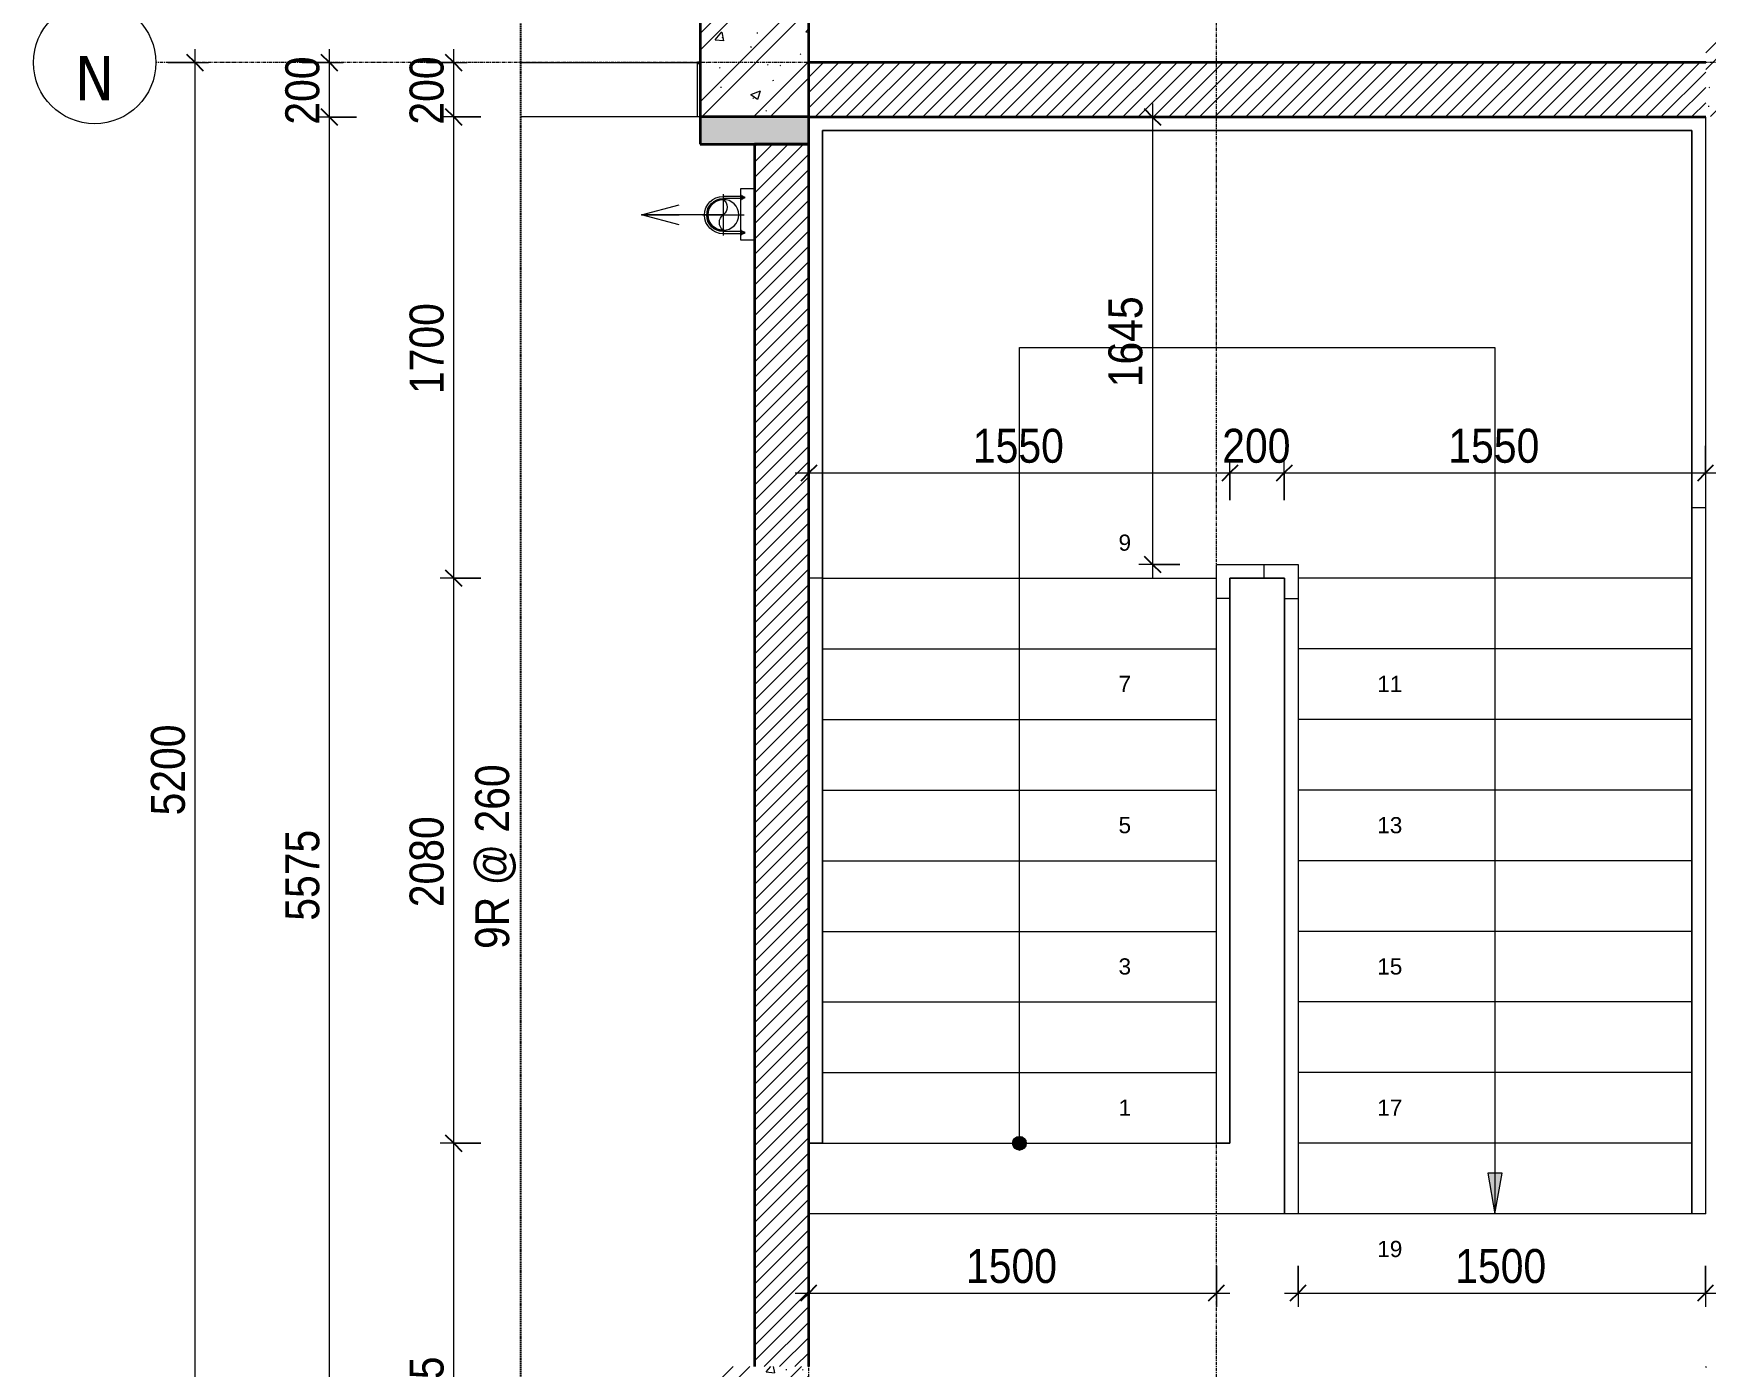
# Model space of a CAD drawing. Header units: millimetres. Extents: x 112507 to 177976, y -4970 to 80839.
# Drawn here: x 150347 to 156500, y 73437 to 78344 of the extents above; entities that cross this region are included whole.
import ezdxf

# ---------------------------------------------------------------- set-up
doc = ezdxf.new("R2010")
doc.units = ezdxf.units.MM
for name, pattern in [('Dash - Tight', [4.5, 3, -1.5]), ('Grid Line', [22.225, 12.7, -3.175, 3.175, -3.175]), ('Hidden', [7.14375, 4.7625, -2.38125]), ('IMPORT-CENTER', [2000, 1250, -250, 250, -250]), ('IMPORT-CENTER _3_', [10.16, 6.35, -1.27, 1.27, -1.27])]:
    doc.linetypes.add(name, pattern=pattern)
for name, color, linetype, lineweight in [('0-4', 90, 'Continuous', 5), ('A-ANNO-DIMS', 211, 'Continuous', 9), ('A-ANNO-DIMS-50', 211, 'Continuous', 9), ('A-DETL-GENF-2', 92, 'Dash - Tight', 18), ('A-DETL-GENF-3', 254, 'Continuous', 18), ('A-DETL-GENF-4', 92, 'Hidden', 25), ('A-DETL-MEDM', 33, 'Continuous', 35), ('A-FLOR', 192, 'Continuous', 18), ('A-FLOR-1', 250, 'Continuous', 18), ('A-FLOR-HRAL', 11, 'Continuous', 18), ('A-WALL', 113, 'Continuous', 18), ('A-WALL-3', 113, 'Continuous', 35), ('A-WALL-PATT-2', 111, 'Continuous', 18), ('G-IMPT', 8, 'Continuous', 18), ('G-IMPT-1', 8, 'Continuous', 25), ('G-IMPT-2', 8, 'IMPORT-CENTER _3_', 18), ('G-IMPT-4', 8, 'IMPORT-CENTER', 18), ('M-EQPM', 50, 'Continuous', 18), ('S-COLS-1', 9, 'Continuous', 5), ('S-COLS-2', 7, 'Continuous', 35), ('S-GRID-1', 1, 'Grid Line', 9), ('S-GRID-IDEN', 1, 'Continuous', 9), ('S-STRS', 31, 'Continuous', 18), ('S-STRS-ANNO', 31, 'Continuous', 18)]:
    doc.layers.add(name, color=color, linetype=linetype, lineweight=lineweight)
doc.styles.add('Arial', font='arial.ttf', dxfattribs={"height": 59.53})
doc.styles.add('Tahoma_B', font='tahomabd.ttf', dxfattribs={"height": 162.5})
doc.styles.add('UTM Avo', font='', dxfattribs={"width": 0.9, "height": 125})
doc.styles.get('UTM Avo').set_extended_font_data('UTM Avo')
doc.dimstyles.new('1_Dim_chi_tiet_2_5', dxfattribs={"dimscale": 304.8, "dimtxt": 124.912619, "dimasz": 0.19685, "dimexe": 0.164042, "dimexo": 0.0625, "dimgap": 0.016404, "dimtad": 1, "dimdec": 0, "dimrnd": 5, "dimzin": 0, "dimdsep": 46, "dimtxsty": 'UTM Avo', "dimblk1": 'OBLIQUE', "dimblk2": 'OBLIQUE', "dimsah": 1, "dimcen": 0.09, "dimdle": 0.164042, "dimazin": 0, "dimtfac": 1, "dimtdec": 4, "dimtix": 1, "dimtmove": 0, "dimatfit": 3, "dimfxl": 0.328084, "dimfxlon": 1, "dimtvp": 1, "dimtolj": 1, "dimtzin": 0, "dimarcsym": 2})
pattern_1 = [(45, (38247.545, 0), (-28.284271, 28.284271), [])]

# ---------------------------------------------------------------- blocks, each defined once
blk = doc.blocks.new('NCV_TKTC_KET CAU_rvt-5-TKCS_THANG BỘ TB5 - MẶT BẰNG TUM MÁI')
at = {"layer": 'S-COLS-1'}
blk.add_hatch(color=256, dxfattribs=at).paths.add_polyline_path([(114952.6, 77936.9), (114952.6, 78039), (114552.6, 78039), (114552.6, 77936.9)])
at = {"layer": 'A-FLOR-1'}
for p, q in [((114952.6, 73999), (114952.6, 78036.9)), ((116702.6, 73999), (114952.6, 73999)), ((118201.8, 73999), (116752.6, 73999)), ((118252.6, 73999), (118251.8, 73999))]:
    blk.add_line(p, q, dxfattribs=at)
at = {"layer": 'S-COLS-2'}
for p, q in [((114552.6, 78039), (114552.6, 77936.9)), ((114952.6, 77936.9), (114952.6, 78039)), ((114552.6, 77936.9), (114952.6, 77936.9))]:
    blk.add_line(p, q, dxfattribs=at)
blk = doc.blocks.new('Top Rail Type - Top Rail_Internal_-947906-TKCS_THANG BỘ TB5 - MẶT BẰNG TUM MÁI')
at = {"layer": 'A-FLOR-HRAL'}
for p, q in [((114953, 76339), (114953, 78036.5)), ((114953, 78036.5), (118251.8, 78036.5)), ((118251.8, 78036.5), (118251.8, 76599)), ((115003, 77986.5), (115003, 76339)), ((118201.8, 77986.5), (115003, 77986.5)), ((118201.8, 76599), (118201.8, 77986.5)), ((118201.8, 76599), (118251.8, 76599)), ((118201.8, 76339), (118201.8, 76599)), ((118251.8, 76599), (118251.8, 76339)), ((114953, 74259), (114953, 76339)), ((115003, 76339), (114953, 76339)), ((115003, 76339), (115003, 74259)), ((118201.8, 73999), (118201.8, 76339)), ((118251.8, 76339), (118251.8, 73999)), ((115003, 74259), (114953, 74259)), ((118251.8, 73999), (118201.8, 73999))]:
    blk.add_line(p, q, dxfattribs=at)
blk = doc.blocks.new('Top Rail Type - Top Rail_Internal_-V15-TKCS_THANG BỘ TB5 - MẶT BẰNG TUM MÁI')
at = {"layer": 'A-FLOR-HRAL'}
for p, q in [((114953, 78036.5), (118251.8, 78036.5)), ((114953, 76339), (114953, 78036.5)), ((118251.8, 78036.5), (118251.8, 76599)), ((115003, 77986.5), (118201.8, 77986.5)), ((115003, 76339), (115003, 77986.5)), ((118201.8, 77986.5), (118201.8, 76599)), ((118201.8, 76599), (118201.8, 73999)), ((118251.8, 76599), (118251.8, 73999)), ((114953, 74259), (114953, 76339)), ((115003, 74259), (115003, 76339)), ((114953, 74259), (115003, 74259)), ((118251.8, 73999), (118201.8, 73999))]:
    blk.add_line(p, q, dxfattribs=at)
blk = doc.blocks.new('Top Rail Type - Top Rail_Internal_-947922-TKCS_THANG BỘ TB5 - MẶT BẰNG TUM MÁI')
at = {"layer": 'A-FLOR-HRAL'}
for p, q in [((116452.2, 76264.4), (116452.2, 76389.4)), ((116452.2, 76389.4), (116577.2, 76389.4)), ((116577.2, 76389.4), (116627.6, 76389.4)), ((116627.6, 76339.4), (116627.6, 76389.4)), ((116627.6, 76389.4), (116752.6, 76389.4)), ((116752.6, 76389.4), (116752.6, 76264.4)), ((116502.2, 76339.4), (116502.2, 76264.4)), ((116577.2, 76339.4), (116502.2, 76339.4)), ((116627.6, 76339.4), (116577.2, 76339.4)), ((116702.6, 76339.4), (116627.6, 76339.4)), ((116702.6, 76264.4), (116702.6, 76339.4)), ((116452.2, 74259), (116452.2, 76264.4)), ((116502.2, 76264.4), (116452.2, 76264.4)), ((116502.2, 76264.4), (116502.2, 74259)), ((116702.6, 76264.4), (116752.6, 76264.4)), ((116702.6, 73999), (116702.6, 76264.4)), ((116752.6, 76264.4), (116752.6, 73999)), ((116502.2, 74259), (116452.2, 74259)), ((116752.6, 73999), (116702.6, 73999))]:
    blk.add_line(p, q, dxfattribs=at)
blk = doc.blocks.new('Top Rail Type - Top Rail_Internal_-V16-TKCS_THANG BỘ TB5 - MẶT BẰNG TUM MÁI')
at = {"layer": 'A-FLOR-HRAL'}
for p, q in [((116452.2, 76389.4), (116627.6, 76389.4)), ((116452.2, 76264.4), (116452.2, 76389.4)), ((116627.6, 76389.4), (116752.6, 76389.4)), ((116752.6, 76389.4), (116752.6, 76264.4)), ((116502.2, 76339.4), (116627.6, 76339.4)), ((116502.2, 76264.4), (116502.2, 76339.4)), ((116627.6, 76339.4), (116702.6, 76339.4)), ((116702.6, 76339.4), (116702.6, 76264.4)), ((116452.2, 74259), (116452.2, 76264.4)), ((116502.2, 74259), (116502.2, 76264.4)), ((116702.6, 76264.4), (116702.6, 73999)), ((116752.6, 76264.4), (116752.6, 73999)), ((116452.2, 74259), (116502.2, 74259)), ((116752.6, 73999), (116702.6, 73999))]:
    blk.add_line(p, q, dxfattribs=at)
blk = doc.blocks.new('TKTC_XREF_260130_MB TUM MAI - TKTC_XREF_260130_MB TUM MAI_dwg_CUM U_DN100-4167675-TKCS_THANG BỘ TB5 - MẶT BẰNG TUM MÁI')
at = {"layer": 'G-IMPT'}
blk.add_hatch(color=256, dxfattribs=at).paths.add_polyline_path([(0, -61), (0, -57), (14.8, -55.1), (28.5, -49.4), (40.3, -40.3), (49.4, -28.5), (55.1, -14.8), (57, 0), (55.1, 14.8), (49.4, 28.5), (40.3, 40.3), (28.5, 49.4), (14.8, 55.1), (0, 57), (0, 61), (15.8, 58.9), (30.5, 52.8), (43.1, 43.1), (52.8, 30.5), (58.9, 15.8), (61, 0), (58.9, -15.8), (52.8, -30.5), (43.1, -43.1), (30.5, -52.8), (15.8, -58.9)])
for p, q in [((-79.1, 66.6), (-79.1, 63.4)), ((-76.6, 66.6), (-76.6, 63.4)), ((-74.6, 66.6), (-74.6, 63.4)), ((-72.7, 69.3), (-72.7, 60.7)), ((-66.9, 67.9), (-71.7, 67.9)), ((-66.9, 62.1), (-71.7, 62.1)), ((-65, 69), (0, 69)), ((-72.7, -60.7), (-72.7, -69.3)), ((-79.1, -63.4), (-79.1, -66.6)), ((-76.6, -63.4), (-76.6, -66.6)), ((-74.6, -63.4), (-74.6, -66.6)), ((-66.9, -62.1), (-71.7, -62.1)), ((-66.9, -67.9), (-71.7, -67.9)), ((-65, -69), (0, -69))]:
    blk.add_line(p, q, dxfattribs=at)
at = {"layer": 'G-IMPT', "flags": 128}
for points in [[(-72.7, 67.6), (-78.1, 67.6), (-78.1, 62.4), (-72.7, 62.4)], [(-71.7, 59.2), (-66.9, 59.2), (-66.9, 70.8), (-71.7, 70.8)], [(-66.9, 70.8), (-66.9, 72.7), (-65, 72.7), (-65, 57.3), (-66.9, 57.3), (-66.9, 59.2)], [(-65, 61), (0, 61), (0, 57)], [(-71.7, -70.8), (-66.9, -70.8), (-66.9, -59.2), (-71.7, -59.2)], [(-66.9, -59.2), (-66.9, -57.3), (-65, -57.3), (-65, -72.7), (-66.9, -72.7), (-66.9, -70.8)], [(-65, -61), (0, -61), (0, -57)], [(-72.7, -62.4), (-78.1, -62.4), (-78.1, -67.6), (-72.7, -67.6)]]:
    blk.add_lwpolyline(points, dxfattribs=at)
at = {"layer": 'G-IMPT'}
for centre, radius, start, end in [((-78.1, 66.6), 0.96, 90, 180), ((-78.1, 63.4), 0.96, 180, 270), ((-71.1, 69.3), 1.56, 112.61986, 247.38014), ((-67.9, 65), 4.8, 143.1301, 216.8699), ((-71.1, 60.7), 1.56, 112.61986, 247.38014), ((0, 0), 69, 270, 90), ((0, 0), 61, 270, 90), ((0, 0), 57, 270, 90), ((-71.1, -60.7), 1.56, 112.61986, 247.38014), ((-78.1, -63.4), 0.96, 90, 180), ((-78.1, -66.6), 0.96, 180, 270), ((-67.9, -65), 4.8, 143.1301, 216.8699), ((-71.1, -69.3), 1.56, 112.61986, 247.38014)]:
    blk.add_arc(centre, radius, start, end, dxfattribs=at)
blk = doc.blocks.new('TKTC_XREF_260130_MB TUM MAI - TKTC_XREF_260130_MB TUM MAI_dwg_$cc-4167671-TKCS_THANG BỘ TB5 - MẶT BẰNG TUM MÁI')
at = {"layer": 'G-IMPT'}
blk.add_circle((0, 0), 0.5, dxfattribs=at)
for centre, radius, start, end in [((0, 0), 0.5, 90, 270), ((0.188, 0.25), 0.313, 126.8699, 233.1301), ((-0.188, -0.25), 0.313, 306.8699, 53.1301)]:
    blk.add_arc(centre, radius, start, end, dxfattribs=at)
at = {"layer": 'G-IMPT-2'}
for p, q in [((0, -0.673), (0, 0.673)), ((-0.673, 0), (0.673, 0))]:
    blk.add_line(p, q, dxfattribs=at)
blk = doc.blocks.new('TKTC_XREF_260130_MB TUM MAI - TKTC_XREF_260130_MB TUM MAI_dwg_AR-4167677-TKCS_THANG BỘ TB5 - MẶT BẰNG TUM MÁI')
at = {"layer": 'G-IMPT'}
blk.add_line((96.6, 0), (-96.6, 0), dxfattribs=at)
at = {"layer": 'G-IMPT', "flags": 128}
blk.add_lwpolyline([(-96.6, 51.8), (96.6, 0), (-96.6, -51.8)], dxfattribs=at)
blk = doc.blocks.new('TKTC_XREF_260130_MB TUM MAI - TKTC_XREF_260130_MB TUM MAI_dwg-4167669-TKCS_THANG BỘ TB5 - MẶT BẰNG TUM MÁI')
at = {"layer": 'G-IMPT', "flags": 128}
blk.add_lwpolyline([(-88399.2, -783585.2), (-88448.9, -783584.9), (-88448.9, -783394.8), (-88399.2, -783395.2)], dxfattribs=at)
at = {"layer": 'G-IMPT-1'}
blk.add_line((-88599.2, -782934.4), (-88609.2, -782934.4), dxfattribs=at)
at = {"layer": 'G-IMPT-4'}
blk.add_line((-88514, -783491.5), (-88815, -783491.5), dxfattribs=at)
at = {"xscale": 0.7206551409326495, "yscale": 0.7206551409326495, "zscale": 0.7206551409326495, "rotation": 179.996211913896}
blk.add_blockref('TKTC_XREF_260130_MB TUM MAI - TKTC_XREF_260130_MB TUM MAI_dwg_AR-4167677-TKCS_THANG BỘ TB5 - MẶT BẰNG TUM MÁI', (-88745.4, -783491.5), dxfattribs=at)
at = {"extrusion": (0, 0, -1)}
for name, p, xscale, yscale, zscale, rotation in [('TKTC_XREF_260130_MB TUM MAI - TKTC_XREF_260130_MB TUM MAI_dwg_$cc-4167671-TKCS_THANG BỘ TB5 - MẶT BẰNG TUM MÁI', (88514, -783491.5), 113.7150000000073, 113.7150000000073, -113.7150000000073, 179.9990086636432), ('TKTC_XREF_260130_MB TUM MAI - TKTC_XREF_260130_MB TUM MAI_dwg_CUM U_DN100-4167675-TKCS_THANG BỘ TB5 - MẶT BẰNG TUM MÁI', (88514, -783492.4), 0.9975000000000006, 0.9975000000000006, -0.9975000000000006, 0.000991338195008684)]:
    blk.add_blockref(name, p, dxfattribs=dict(at, xscale=xscale, yscale=yscale, zscale=zscale, rotation=rotation))
blk = doc.blocks.new('TKTC_XREF_260130_MB TUM MAI - TKTC_XREF_251221_MB TUM MAI-2041484-TKCS_THANG BỘ TB5 - MẶT BẰNG TUM MÁI')
blk.add_blockref('TKTC_XREF_260130_MB TUM MAI - TKTC_XREF_260130_MB TUM MAI_dwg-4167669-TKCS_THANG BỘ TB5 - MẶT BẰNG TUM MÁI', (169499.2, 843934.4))
blk = doc.blocks.new('TKTC_QUAT HUT KHOI_260130 - TKTC_QUAT HUT KHOI_260130_dwg-4168555-TKCS_THANG BỘ TB5 - MẶT BẰNG TUM MÁI')
at = {"layer": 'G-IMPT-1'}
blk.add_line((114552.5, 78238.6), (114542.5, 78238.6), dxfattribs=at)
blk = doc.blocks.new('TKTC_QUAT HUT KHOI_260130 - TKTC_QUAT HUT KHOI_260130-2046036-TKCS_THANG BỘ TB5 - MẶT BẰNG TUM MÁI')
blk.add_blockref('TKTC_QUAT HUT KHOI_260130 - TKTC_QUAT HUT KHOI_260130_dwg-4168555-TKCS_THANG BỘ TB5 - MẶT BẰNG TUM MÁI', (-33652.5, -17238.6))
blk = doc.blocks.new('TKTC_BON NUOC MAI_260130 - TKTC_BON NUOC MAI_260130_dwg-3426650-TKCS_THANG BỘ TB5 - MẶT BẰNG TUM MÁI')
at = {"layer": 'G-IMPT-1'}
blk.add_line((-88599.2, -782934.4), (-88609.2, -782934.4), dxfattribs=at)
at = {"layer": 'G-IMPT-1', "flags": 128}
for points in [[(-88199.2, -782534.4), (-88199.2, -782530.8), (-88599.2, -782530.8), (-88599.2, -782534.4)], [(-84499.2, -782534.4), (-84499.2, -782530.8), (-84899.2, -782530.8), (-84899.2, -782534.4)]]:
    blk.add_lwpolyline(points, dxfattribs=at)
blk = doc.blocks.new('TKTC_BON NUOC MAI_260130 - TKTC_BON NUOC MAI_260130-2047084-TKCS_THANG BỘ TB5 - MẶT BẰNG TUM MÁI')
blk.add_blockref('TKTC_BON NUOC MAI_260130 - TKTC_BON NUOC MAI_260130_dwg-3426650-TKCS_THANG BỘ TB5 - MẶT BẰNG TUM MÁI', (169499.2, 843934.4))
blk = doc.blocks.new('BORDER VIEW - BORDER VIEW-3764658-TKCS_THANG BỘ TB5 - MẶT BẰNG TUM MÁI')
at = {"layer": 'A-DETL-GENF-4'}
blk.add_line((0, 150), (0, 9613.8), dxfattribs=at)
blk = doc.blocks.new('Grid - M_Grid Head - Circle-353313-TKCS_THANG BỘ TB5 - MẶT BẰNG TUM MÁI')
at = {"layer": 'S-GRID-IDEN'}
blk.add_circle((0, 0), 4.5, dxfattribs=at)
blk = doc.blocks.new('DIMBLOCK126-TKCS_THANG BỘ TB5 - MẶT BẰNG TUM MÁI')
at = {"layer": 'A-ANNO-DIMS-50'}
for p, q in [((151993.7, 74259), (151843.7, 74259)), ((151893.7, 72311.9), (151893.7, 74259)), ((151893.7, 74259), (151993.7, 74259)), ((151993.7, 72361.9), (151843.7, 72361.9)), ((151893.7, 72361.9), (151993.7, 72361.9))]:
    blk.add_line(p, q, dxfattribs=at)
at = {"layer": 'A-ANNO-DIMS-50', "lineweight": 25}
for p, q in [((151893.7, 74259), (151863.7, 74289)), ((151893.7, 74259), (151923.7, 74229)), ((151893.7, 72361.9), (151863.7, 72391.9)), ((151893.7, 72361.9), (151923.7, 72331.9))]:
    blk.add_line(p, q, dxfattribs=at)
at = {"layer": 'A-ANNO-DIMS-50', "color": 0, "insert": (151731.4, 73139.3), "char_height": 125, "width": 410.824, "attachment_point": 1, "rotation": 90, "line_spacing_factor": 1.110334, "style": 'UTM Avo'}
blk.add_mtext('1895', dxfattribs=at)
blk = doc.blocks.new('_Oblique')
at = {"color": 0, "linetype": 'ByBlock', "lineweight": -2}
blk.add_line((-0.5, -0.5), (0.5, 0.5), dxfattribs=at)
blk = doc.blocks.new('DIMBLOCK127-TKCS_THANG BỘ TB5 - MẶT BẰNG TUM MÁI')
at = {"layer": 'A-ANNO-DIMS-50', "lineweight": 25}
for p, q in [((151893.7, 76339), (151863.7, 76369)), ((151893.7, 76339), (151923.7, 76309)), ((151893.7, 74259), (151863.7, 74289)), ((151893.7, 74259), (151923.7, 74229))]:
    blk.add_line(p, q, dxfattribs=at)
at = {"layer": 'A-ANNO-DIMS-50'}
for p, q in [((151993.7, 76339), (151843.7, 76339)), ((151893.7, 74259), (151893.7, 76339)), ((151893.7, 76339), (151993.7, 76339)), ((151993.7, 74259), (151843.7, 74259)), ((151893.7, 74259), (151993.7, 74259))]:
    blk.add_line(p, q, dxfattribs=at)
at = {"layer": 'A-ANNO-DIMS-50', "color": 0, "char_height": 125, "attachment_point": 1, "rotation": 90, "line_spacing_factor": 1.110334, "style": 'UTM Avo'}
for s, insert, width in [('9R @ 260', (151972.7, 74974), 780.01), ('2080', (151731.4, 75127.8), 410.824)]:
    blk.add_mtext(s, dxfattribs=dict(at, insert=insert, width=width))
blk = doc.blocks.new('DIMBLOCK128-TKCS_THANG BỘ TB5 - MẶT BẰNG TUM MÁI')
at = {"layer": 'A-ANNO-DIMS-50'}
for p, q in [((151993.7, 78036.9), (151843.7, 78036.9)), ((151893.7, 76339), (151893.7, 78036.9)), ((151893.7, 78036.9), (151993.7, 78036.9)), ((151993.7, 76339), (151843.7, 76339)), ((151893.7, 76339), (151993.7, 76339))]:
    blk.add_line(p, q, dxfattribs=at)
at = {"layer": 'A-ANNO-DIMS-50', "lineweight": 25}
for p, q in [((151893.7, 78036.9), (151863.7, 78066.9)), ((151893.7, 78036.9), (151923.7, 78006.9)), ((151893.7, 76339), (151863.7, 76369)), ((151893.7, 76339), (151923.7, 76309))]:
    blk.add_line(p, q, dxfattribs=at)
at = {"layer": 'A-ANNO-DIMS-50', "color": 0, "insert": (151731.4, 77016.8), "char_height": 125, "width": 410.824, "attachment_point": 1, "rotation": 90, "line_spacing_factor": 1.110334, "style": 'UTM Avo'}
blk.add_mtext('1700', dxfattribs=at)
blk = doc.blocks.new('DIMBLOCK129-TKCS_THANG BỘ TB5 - MẶT BẰNG TUM MÁI')
at = {"layer": 'A-ANNO-DIMS-50', "lineweight": 25}
for p, q in [((151893.7, 78236.9), (151863.7, 78266.9)), ((151893.7, 78236.9), (151923.7, 78206.9)), ((151893.7, 78036.9), (151863.7, 78066.9)), ((151893.7, 78036.9), (151923.7, 78006.9))]:
    blk.add_line(p, q, dxfattribs=at)
at = {"layer": 'A-ANNO-DIMS-50'}
for p, q in [((151893.7, 78036.9), (151893.7, 78286.9)), ((151793.7, 78236.9), (151943.7, 78236.9)), ((151893.7, 78236.9), (151793.7, 78236.9)), ((151993.7, 78036.9), (151843.7, 78036.9)), ((151893.7, 78036.9), (151993.7, 78036.9))]:
    blk.add_line(p, q, dxfattribs=at)
at = {"layer": 'A-ANNO-DIMS-50', "color": 0, "insert": (151731.4, 78008.6), "char_height": 125, "width": 308.118, "attachment_point": 1, "rotation": 90, "line_spacing_factor": 1.110334, "style": 'UTM Avo'}
blk.add_mtext('200', dxfattribs=at)
blk = doc.blocks.new('DIMBLOCK135-TKCS_THANG BỘ TB5 - MẶT BẰNG TUM MÁI')
at = {"layer": 'A-ANNO-DIMS-50'}
for p, q in [((153200.5, 76826.5), (153200.5, 76676.5)), ((153200.5, 76726.5), (153200.5, 76826.5)), ((153150.5, 76726.5), (154749.7, 76726.5)), ((154749.7, 76626.5), (154749.7, 76776.5)), ((154749.7, 76726.5), (154749.7, 76626.5))]:
    blk.add_line(p, q, dxfattribs=at)
at = {"layer": 'A-ANNO-DIMS-50', "lineweight": 25}
for p, q in [((153200.5, 76726.5), (153170.5, 76696.5)), ((153200.5, 76726.5), (153230.5, 76756.5)), ((154749.7, 76726.5), (154719.7, 76696.5)), ((154749.7, 76726.5), (154779.7, 76756.5))]:
    blk.add_line(p, q, dxfattribs=at)
at = {"layer": 'A-ANNO-DIMS-50', "color": 0, "insert": (153803.9, 76888.9), "char_height": 125, "width": 410.824, "attachment_point": 1, "line_spacing_factor": 1.110334, "style": 'UTM Avo'}
blk.add_mtext('1550', dxfattribs=at)
blk = doc.blocks.new('DIMBLOCK136-TKCS_THANG BỘ TB5 - MẶT BẰNG TUM MÁI')
at = {"layer": 'A-ANNO-DIMS-50', "lineweight": 25}
for p, q in [((154749.7, 76726.5), (154719.7, 76696.5)), ((154749.7, 76726.5), (154779.7, 76756.5)), ((154949.7, 76726.5), (154919.7, 76696.5)), ((154949.7, 76726.5), (154979.7, 76756.5))]:
    blk.add_line(p, q, dxfattribs=at)
at = {"layer": 'A-ANNO-DIMS-50'}
for p, q in [((154749.7, 76626.5), (154749.7, 76776.5)), ((154749.7, 76726.5), (154949.7, 76726.5)), ((154749.7, 76726.5), (154749.7, 76626.5)), ((154949.7, 76626.5), (154949.7, 76776.5)), ((154949.7, 76726.5), (154949.7, 76626.5))]:
    blk.add_line(p, q, dxfattribs=at)
at = {"layer": 'A-ANNO-DIMS-50', "color": 0, "insert": (154721.3, 76888.9), "char_height": 125, "width": 308.118, "attachment_point": 1, "line_spacing_factor": 1.110334, "style": 'UTM Avo'}
blk.add_mtext('200', dxfattribs=at)
blk = doc.blocks.new('DIMBLOCK137-TKCS_THANG BỘ TB5 - MẶT BẰNG TUM MÁI')
at = {"layer": 'A-ANNO-DIMS-50'}
for p, q in [((156499.3, 76826.5), (156499.3, 76676.5)), ((156499.3, 76726.5), (156499.3, 76826.5)), ((154949.7, 76626.5), (154949.7, 76776.5)), ((154949.7, 76726.5), (156549.3, 76726.5)), ((154949.7, 76726.5), (154949.7, 76626.5))]:
    blk.add_line(p, q, dxfattribs=at)
at = {"layer": 'A-ANNO-DIMS-50', "lineweight": 25}
for p, q in [((154949.7, 76726.5), (154919.7, 76696.5)), ((154949.7, 76726.5), (154979.7, 76756.5)), ((156499.3, 76726.5), (156469.3, 76696.5)), ((156499.3, 76726.5), (156529.3, 76756.5))]:
    blk.add_line(p, q, dxfattribs=at)
at = {"layer": 'A-ANNO-DIMS-50', "color": 0, "insert": (155553.3, 76888.9), "char_height": 125, "width": 410.824, "attachment_point": 1, "line_spacing_factor": 1.110334, "style": 'UTM Avo'}
blk.add_mtext('1550', dxfattribs=at)
blk = doc.blocks.new('DIMBLOCK141-TKCS_THANG BỘ TB5 - MẶT BẰNG TUM MÁI')
at = {"layer": 'A-ANNO-DIMS-50', "lineweight": 25}
for p, q in [((150942, 78236.9), (150912, 78266.9)), ((150942, 78236.9), (150972, 78206.9)), ((150942, 73036.9), (150912, 73066.9)), ((150942, 73036.9), (150972, 73006.9))]:
    blk.add_line(p, q, dxfattribs=at)
at = {"layer": 'A-ANNO-DIMS-50'}
for p, q in [((150942, 73036.9), (150942, 78286.9)), ((150842, 78236.9), (150992, 78236.9)), ((150942, 78236.9), (150842, 78236.9)), ((150842, 73036.9), (150992, 73036.9)), ((150942, 73036.9), (150842, 73036.9))]:
    blk.add_line(p, q, dxfattribs=at)
at = {"layer": 'A-ANNO-DIMS-50', "color": 0, "insert": (150779.6, 75465.7), "char_height": 125, "width": 410.824, "attachment_point": 1, "rotation": 90, "line_spacing_factor": 1.110334, "style": 'UTM Avo'}
blk.add_mtext('5200', dxfattribs=at)
blk = doc.blocks.new('DIMBLOCK145-TKCS_THANG BỘ TB5 - MẶT BẰNG TUM MÁI')
at = {"layer": 'A-ANNO-DIMS-50'}
for p, q in [((151536.5, 78036.5), (151386.5, 78036.5)), ((151436.5, 72461.9), (151436.5, 78036.5)), ((151436.5, 78036.5), (151536.5, 78036.5)), ((151536.5, 72461.9), (151386.5, 72461.9)), ((151436.5, 72461.9), (151536.5, 72461.9))]:
    blk.add_line(p, q, dxfattribs=at)
at = {"layer": 'A-ANNO-DIMS-50', "lineweight": 25}
for p, q in [((151436.5, 78036.5), (151406.5, 78066.5)), ((151436.5, 78036.5), (151466.5, 78006.5)), ((151436.5, 72461.9), (151406.5, 72491.9)), ((151436.5, 72461.9), (151466.5, 72431.9))]:
    blk.add_line(p, q, dxfattribs=at)
at = {"layer": 'A-ANNO-DIMS-50', "color": 0, "insert": (151274.1, 75078.1), "char_height": 125, "width": 410.824, "attachment_point": 1, "rotation": 90, "line_spacing_factor": 1.110334, "style": 'UTM Avo'}
blk.add_mtext('5575', dxfattribs=at)
blk = doc.blocks.new('DIMBLOCK146-TKCS_THANG BỘ TB5 - MẶT BẰNG TUM MÁI')
at = {"layer": 'A-ANNO-DIMS-50', "lineweight": 25}
for p, q in [((151436.5, 78236.9), (151406.5, 78266.9)), ((151436.5, 78236.9), (151466.5, 78206.9)), ((151436.5, 78036.5), (151406.5, 78066.5)), ((151436.5, 78036.5), (151466.5, 78006.5))]:
    blk.add_line(p, q, dxfattribs=at)
at = {"layer": 'A-ANNO-DIMS-50'}
for p, q in [((151436.5, 78036.5), (151436.5, 78286.9)), ((151336.5, 78236.9), (151486.5, 78236.9)), ((151436.5, 78236.9), (151336.5, 78236.9)), ((151536.5, 78036.5), (151386.5, 78036.5)), ((151436.5, 78036.5), (151536.5, 78036.5))]:
    blk.add_line(p, q, dxfattribs=at)
at = {"layer": 'A-ANNO-DIMS-50', "color": 0, "insert": (151274.1, 78008.4), "char_height": 125, "width": 308.118, "attachment_point": 1, "rotation": 90, "line_spacing_factor": 1.110334, "style": 'UTM Avo'}
blk.add_mtext('200', dxfattribs=at)
blk = doc.blocks.new('DIMBLOCK160-TKCS_THANG BỘ TB5 - MẶT BẰNG TUM MÁI')
at = {"layer": 'A-ANNO-DIMS-50'}
for p, q in [((153200.1, 73807.2), (153200.1, 73657.2)), ((153200.1, 73707.2), (153200.1, 73807.2)), ((154699.7, 73807.2), (154699.7, 73657.2)), ((154699.7, 73707.2), (154699.7, 73807.2)), ((153150.1, 73707.2), (154749.7, 73707.2))]:
    blk.add_line(p, q, dxfattribs=at)
at = {"layer": 'A-ANNO-DIMS-50', "lineweight": 25}
for p, q in [((153200.1, 73707.2), (153170.1, 73677.2)), ((153200.1, 73707.2), (153230.1, 73737.2)), ((154699.7, 73707.2), (154669.7, 73677.2)), ((154699.7, 73707.2), (154729.7, 73737.2))]:
    blk.add_line(p, q, dxfattribs=at)
at = {"layer": 'A-ANNO-DIMS-50', "color": 0, "insert": (153778.7, 73869.6), "char_height": 125, "width": 410.824, "attachment_point": 1, "line_spacing_factor": 1.110334, "style": 'UTM Avo'}
blk.add_mtext('1500', dxfattribs=at)
blk = doc.blocks.new('DIMBLOCK161-TKCS_THANG BỘ TB5 - MẶT BẰNG TUM MÁI')
at = {"layer": 'A-ANNO-DIMS-50'}
for p, q in [((155000.1, 73807.2), (155000.1, 73657.2)), ((155000.1, 73707.2), (155000.1, 73807.2)), ((156499.3, 73807.2), (156499.3, 73657.2)), ((156499.3, 73707.2), (156499.3, 73807.2)), ((154950.1, 73707.2), (156549.3, 73707.2))]:
    blk.add_line(p, q, dxfattribs=at)
at = {"layer": 'A-ANNO-DIMS-50', "lineweight": 25}
for p, q in [((155000.1, 73707.2), (154970.1, 73677.2)), ((155000.1, 73707.2), (155030.1, 73737.2)), ((156499.3, 73707.2), (156469.3, 73677.2)), ((156499.3, 73707.2), (156529.3, 73737.2))]:
    blk.add_line(p, q, dxfattribs=at)
at = {"layer": 'A-ANNO-DIMS-50', "color": 0, "insert": (155578.5, 73869.6), "char_height": 125, "width": 410.824, "attachment_point": 1, "line_spacing_factor": 1.110334, "style": 'UTM Avo'}
blk.add_mtext('1500', dxfattribs=at)
blk = doc.blocks.new('DIMBLOCK162-TKCS_THANG BỘ TB5 - MẶT BẰNG TUM MÁI')
at = {"layer": 'A-ANNO-DIMS-50'}
for p, q in [((154464.9, 78086.5), (154464.9, 76339.4)), ((154564.9, 78036.5), (154414.9, 78036.5)), ((154464.9, 78036.5), (154564.9, 78036.5)), ((154564.9, 76389.4), (154414.9, 76389.4)), ((154464.9, 76389.4), (154564.9, 76389.4))]:
    blk.add_line(p, q, dxfattribs=at)
at = {"layer": 'A-ANNO-DIMS-50', "lineweight": 25}
for p, q in [((154464.9, 78036.5), (154434.9, 78066.5)), ((154464.9, 78036.5), (154494.9, 78006.5)), ((154464.9, 76389.4), (154434.9, 76419.4)), ((154464.9, 76389.4), (154494.9, 76359.4))]:
    blk.add_line(p, q, dxfattribs=at)
at = {"layer": 'A-ANNO-DIMS-50', "color": 0, "insert": (154302.5, 77041.8), "char_height": 125, "width": 410.824, "attachment_point": 1, "rotation": 90, "line_spacing_factor": 1.110334, "style": 'UTM Avo'}
blk.add_mtext('1645', dxfattribs=at)

msp = doc.modelspace()

# ---------------------------------------------------------------- hatches: boundary and pattern name
at = {"layer": 'A-DETL-GENF-3'}
h = msp.add_hatch(dxfattribs=at)
h.set_pattern_fill('FP_2', color=256, style=0, pattern_type=2)
h.set_pattern_definition([(50, (38247.54, 0), (364.3679, -31.8783), [38.1, -419.1]), (355, (38247.54, 0), (-70.4859, 382.1133), [30.48, -335.28]), (100.451, (38277.9, -2.66), (293.885, 350.2334), [32.38, -356.18]), (46.184, (38247.54, 101.6), (542.1585, -84.0858), [57.15, -628.65]), (96.636, (38292.7, 94.6), (474.8049, 494.8554), [48.57, -534.27]), (351.184, (38247.54, 101.6), (474.8102, 494.85), [45.72, -502.92]), (21, (38298.34, 76.2), (303.22847, -204.53046), [38.1, -419.1]), (326, (38298.34, 76.2), (123.6039, 368.376), [30.48, -335.28]), (71.451, (38323.6, 59.16), (426.8341, 163.8427), [32.38, -356.18]), (37.5, (38247.54, 0), (6.17665, 169.11015), [3.353, -327.863, 3.353, -337.007, -336.55]), (37.5, (38247.54, 0), (6.17665, 169.11015), [-671.576, 3.353, -333.197]), (7.5, (38247.54, 0), (133.63888, 200.3615), [3.353, -190.703, 3.353, -320.243, -128.27]), (7.5, (38247.54, 0), (133.63888, 200.3615), [-517.652, 3.353, -124.917]), (327.5, (38134.26, 0), (271.18182, -11.45836), [3.353, -123.647, 3.353, -392.887, -525.78]), (327.5, (38134.26, 0), (271.18182, -11.45836), [-523.24, 3.353, -522.427]), (317.5, (38083.46, 0), (296.2585, 50.85285), [3.353, -161.747, 3.353, -259.791, -373.38]), (317.5, (38083.46, 0), (296.2585, 50.85285), [-428.244, 3.353, -370.027]), (45, (38247.54, 0), (-125.72359, 125.72359), []), (45, (38247.54, 190.5), (-125.72359, 125.72359), [])])
h.paths.add_polyline_path([(156850.1, 73036.9), (156850.1, 73436.9), (156500.1, 73436.9), (156500.1, 73036.9)])
h.paths.add_polyline_path([(152850.1, 73036.9), (153200.1, 73036.9), (153200.1, 73436.9), (152850.1, 73436.9)])
h.paths.add_polyline_path([(156900.1, 78039), (156900.1, 78636.9), (156500.1, 78636.9), (156500.1, 78039)])
h.paths.add_polyline_path([(152800.1, 78039), (153200.1, 78039), (153200.1, 78636.9), (152800.1, 78636.9), (152800.1, 78187.6)])
at = {"layer": 'A-WALL-PATT-2'}
h = msp.add_hatch(dxfattribs=at)
h.set_pattern_fill('FP_1', color=256, style=0, pattern_type=2)
h.set_pattern_definition(pattern_1)
h.paths.add_polyline_path([(156500.1, 78036.9), (156500.1, 78236.9), (153200.1, 78236.9), (153200.1, 78036.9), (156273.2, 78036.9)])
h = msp.add_hatch(dxfattribs=at)
h.set_pattern_fill('FP_1', color=256, style=0, pattern_type=2)
h.set_pattern_definition(pattern_1)
h.paths.add_polyline_path([(153200.1, 73436.9), (153200.1, 77936.9), (153000.1, 77936.9), (153000.1, 73436.9)])
at = {"layer": 'S-STRS-ANNO'}
for points in [[(153975.1, 74234), (153992.8, 74241.3), (154000.1, 74259), (153992.8, 74276.7), (153975.1, 74284), (153957.4, 74276.7), (153950.1, 74259), (153957.4, 74241.3)], [(155724.7, 73999), (155751.2, 74149), (155698.3, 74149)]]:
    msp.add_hatch(color=256, dxfattribs=at).paths.add_polyline_path(points)
h = msp.add_hatch(color=256, dxfattribs=at)
edge = h.paths.add_edge_path()
edge.add_arc((153975.1, 74259), 25, 0, 360)

# ---------------------------------------------------------------- linework, layer by layer
at = {"layer": 'A-DETL-MEDM'}
for p, q in [((152800.1, 78636.9), (152800.1, 78039)), ((153200.1, 78039), (153200.1, 78636.9)), ((152800.1, 78039), (153200.1, 78039))]:
    msp.add_line(p, q, dxfattribs=at)
at = {"layer": 'A-FLOR'}
msp.add_line((152800.1, 78036.9), (152790.1, 78036.9), dxfattribs=at)
at = {"layer": 'A-WALL'}
for p, q in [((152140.1, 78236.9), (152790.1, 78236.9)), ((152790.1, 78036.9), (152790.1, 78236.9)), ((152790.1, 78036.9), (152140.1, 78036.9))]:
    msp.add_line(p, q, dxfattribs=at)
at = {"layer": 'A-WALL-3'}
for p, q in [((156500.1, 78236.9), (153200.1, 78236.9)), ((153200.1, 78039), (153200.1, 78036.9)), ((153200.1, 78036.9), (156500.1, 78036.9)), ((153200.1, 77936.9), (153000.1, 77936.9)), ((153000.1, 77936.9), (153000.1, 73436.9)), ((153200.1, 73436.9), (153200.1, 77936.9))]:
    msp.add_line(p, q, dxfattribs=at)
at = {"layer": 'S-GRID-1'}
for p, q in [((153200.1, 70152.8), (153200.1, 79139.3)), ((154700.1, 70152.8), (154700.1, 79139.3)), ((152047.5, 78236.9), (150797.5, 78236.9)), ((157929.6, 78236.9), (152047.5, 78236.9))]:
    msp.add_line(p, q, dxfattribs=at)
at = {"layer": 'S-STRS'}
for p, q in [((153250.5, 76339), (154699.7, 76339)), ((154750.1, 76339), (154949.7, 76339)), ((154750.1, 76079), (154750.1, 76339)), ((154949.7, 76339), (154949.7, 76079)), ((156449.3, 76339), (155000.1, 76339)), ((153250.5, 76079), (154699.7, 76079)), ((154750.1, 75819), (154750.1, 76079)), ((154949.7, 76079), (154949.7, 75819)), ((156449.3, 76079), (155000.1, 76079)), ((153250.5, 75819), (154699.7, 75819)), ((154750.1, 75559), (154750.1, 75819)), ((154949.7, 75819), (154949.7, 75559)), ((156449.3, 75819), (155000.1, 75819)), ((153250.5, 75559), (154699.7, 75559)), ((154750.1, 75299), (154750.1, 75559)), ((154949.7, 75559), (154949.7, 75299)), ((156449.3, 75559), (155000.1, 75559)), ((153250.5, 75299), (154699.7, 75299)), ((154750.1, 75039), (154750.1, 75299)), ((154949.7, 75299), (154949.7, 75039)), ((156449.3, 75299), (155000.1, 75299)), ((153250.5, 75039), (154699.7, 75039)), ((154750.1, 74779), (154750.1, 75039)), ((154949.7, 75039), (154949.7, 74779)), ((156449.3, 75039), (155000.1, 75039)), ((153250.5, 74779), (154699.7, 74779)), ((154750.1, 74519), (154750.1, 74779)), ((154949.7, 74779), (154949.7, 74519)), ((156449.3, 74779), (155000.1, 74779)), ((153250.5, 74519), (154699.7, 74519)), ((154750.1, 74259), (154750.1, 74519)), ((154949.7, 74519), (154949.7, 74259)), ((156449.3, 74519), (155000.1, 74519)), ((153250.5, 74259), (154699.7, 74259)), ((154949.7, 74259), (154949.7, 73999)), ((156449.3, 74259), (155000.1, 74259)), ((156449.3, 73999), (155000.1, 73999))]:
    msp.add_line(p, q, dxfattribs=at)
at = {"layer": 'S-STRS-ANNO'}
for p, q in [((153975.1, 77188), (155724.7, 77188)), ((153975.1, 76339), (153975.1, 77188)), ((155724.7, 77188), (155724.7, 76339)), ((153975.1, 76079), (153975.1, 76339)), ((155724.7, 76339), (155724.7, 76079)), ((153975.1, 75819), (153975.1, 76079)), ((155724.7, 76079), (155724.7, 75819)), ((153975.1, 75559), (153975.1, 75819)), ((155724.7, 75819), (155724.7, 75559)), ((153975.1, 75299), (153975.1, 75559)), ((155724.7, 75559), (155724.7, 75299)), ((153975.1, 75039), (153975.1, 75299)), ((155724.7, 75299), (155724.7, 75039)), ((153975.1, 74779), (153975.1, 75039)), ((155724.7, 75039), (155724.7, 74779)), ((153975.1, 74519), (153975.1, 74779)), ((155724.7, 74779), (155724.7, 74519)), ((153975.1, 74259), (153975.1, 74519)), ((155724.7, 74519), (155724.7, 74259)), ((153957.4, 74276.7), (153950.1, 74259)), ((153950.1, 74259), (153957.4, 74241.3)), ((153975.1, 74284), (153957.4, 74276.7)), ((153992.8, 74276.7), (153975.1, 74284)), ((154000.1, 74259), (153992.8, 74276.7)), ((153992.8, 74241.3), (154000.1, 74259)), ((155724.7, 74259), (155724.7, 73999)), ((153957.4, 74241.3), (153975.1, 74234)), ((153975.1, 74234), (153992.8, 74241.3)), ((155751.2, 74149), (155698.3, 74149)), ((155698.3, 74149), (155724.7, 73999)), ((155724.7, 73999), (155751.2, 74149))]:
    msp.add_line(p, q, dxfattribs=at)
msp.add_circle((153975.1, 74259), 25, dxfattribs=at)

# ---------------------------------------------------------------- block references
at = {"layer": '0-4'}
msp.add_blockref('NCV_TKTC_KET CAU_rvt-5-TKCS_THANG BỘ TB5 - MẶT BẰNG TUM MÁI', (38247.5, 0), dxfattribs=at)
at = {"layer": 'A-DETL-GENF-2'}
msp.add_blockref('BORDER VIEW - BORDER VIEW-3764658-TKCS_THANG BỘ TB5 - MẶT BẰNG TUM MÁI', (152140.1, 69636.9), dxfattribs=at)
at = {"layer": 'A-FLOR-HRAL'}
for name in ['Top Rail Type - Top Rail_Internal_-947906-TKCS_THANG BỘ TB5 - MẶT BẰNG TUM MÁI', 'Top Rail Type - Top Rail_Internal_-V15-TKCS_THANG BỘ TB5 - MẶT BẰNG TUM MÁI', 'Top Rail Type - Top Rail_Internal_-947922-TKCS_THANG BỘ TB5 - MẶT BẰNG TUM MÁI', 'Top Rail Type - Top Rail_Internal_-V16-TKCS_THANG BỘ TB5 - MẶT BẰNG TUM MÁI']:
    msp.add_blockref(name, (38247.5, 0), dxfattribs=at)
at = {"layer": 'M-EQPM'}
for name, p in [('TKTC_QUAT HUT KHOI_260130 - TKTC_QUAT HUT KHOI_260130-2046036-TKCS_THANG BỘ TB5 - MẶT BẰNG TUM MÁI', (71900.1, 17235.3)), ('TKTC_XREF_260130_MB TUM MAI - TKTC_XREF_251221_MB TUM MAI-2041484-TKCS_THANG BỘ TB5 - MẶT BẰNG TUM MÁI', (71900.1, 17233.6)), ('TKTC_BON NUOC MAI_260130 - TKTC_BON NUOC MAI_260130-2047084-TKCS_THANG BỘ TB5 - MẶT BẰNG TUM MÁI', (71900.1, 17236.9))]:
    msp.add_blockref(name, p, dxfattribs=at)
at = {"layer": 'S-GRID-IDEN', "xscale": 49.99999999999998, "yscale": 49.99999999999998, "zscale": 49.99999999999998, "rotation": 89.99999999999977}
msp.add_blockref('Grid - M_Grid Head - Circle-353313-TKCS_THANG BỘ TB5 - MẶT BẰNG TUM MÁI', (150572.5, 78236.9), dxfattribs=at)

# ---------------------------------------------------------------- texts
at = {"layer": 'S-STRS-ANNO', "attachment_point": 1, "line_spacing_factor": 0.941778, "style": 'Arial'}
for s, insert, char_height, width in [('9', (154339.7, 76499.6), 59.5, 54.943), ('7', (154339.7, 75979.6), 59.5, 54.943), ('11', (155291.4, 75979.6), 59.53, 109.886), ('5', (154339.7, 75459.6), 59.5, 54.943), ('13', (155291.4, 75459.6), 59.53, 109.886), ('3', (154339.7, 74939.6), 59.5, 54.943), ('15', (155291.4, 74939.6), 59.53, 109.886), ('1', (154339.7, 74419.6), 59.5, 54.943), ('17', (155291.4, 74419.6), 59.53, 109.886), ('19', (155291.4, 73899.6), 59.53, 109.886)]:
    msp.add_mtext(s, dxfattribs=dict(at, insert=insert, char_height=char_height, width=width))

# ---------------------------------------------------------------- dimensions: what is measured, and where the dimension line sits
at = {"layer": 'A-ANNO-DIMS'}
for base, p1, p2, override, picture, middle in [((151436.5, 78236.9), (151536.5, 78036.5), (151336.5, 78236.9), {"dimpost": '<>', "dimfxl": 283.125696}, 'DIMBLOCK146-TKCS_THANG BỘ TB5 - MẶT BẰNG TUM MÁI', (151366.8, 78136.7)), ((151893.7, 78236.9), (151993.7, 78036.9), (151793.7, 78236.9), {"dimpost": '<>', "dimfxl": 282.842712}, 'DIMBLOCK129-TKCS_THANG BỘ TB5 - MẶT BẰNG TUM MÁI', (151824.1, 78136.9)), ((150942, 78236.9), (150842, 73036.9), (150842, 78236.9), {"dimpost": '<>', "dimfxl": 5200.050696}, 'DIMBLOCK141-TKCS_THANG BỘ TB5 - MẶT BẰNG TUM MÁI', (150872.3, 75636.9)), ((154464.9, 76389.4), (154564.9, 78036.5), (154564.9, 76389.4), {"dimpost": '<>', "dimfxl": 1647.147524}, 'DIMBLOCK162-TKCS_THANG BỘ TB5 - MẶT BẰNG TUM MÁI', (154396.3, 77213)), ((151436.5, 78036.5), (151536.5, 72461.9), (151536.5, 78036.5), {"dimpost": '<>', "dimfxl": 5574.6}, 'DIMBLOCK145-TKCS_THANG BỘ TB5 - MẶT BẰNG TUM MÁI', (151367.9, 75249.2)), ((151893.7, 78036.9), (151993.7, 76339), (151993.7, 78036.9), {"dimpost": '<>', "dimfxl": 1697.947524}, 'DIMBLOCK128-TKCS_THANG BỘ TB5 - MẶT BẰNG TUM MÁI', (151824.1, 77188)), ((151893.7, 74259), (151993.7, 72361.9), (151993.7, 74259), {"dimpost": '<>', "dimfxl": 1897.052476}, 'DIMBLOCK126-TKCS_THANG BỘ TB5 - MẶT BẰNG TUM MÁI', (151824.1, 73310.5))]:
    dim = msp.add_linear_dim(base=base, p1=p1, p2=p2, angle=90, dimstyle='1_Dim_chi_tiet_2_5', override=override, dxfattribs=at)
    dim.commit()
    dim.dimension.update_dxf_attribs({"geometry": picture, "text_midpoint": middle})
for base, p1, p2, override, picture, middle in [((154749.7, 76726.5), (153200.5, 76826.5), (154749.7, 76626.5), {"dimpost": '<>', "dimfxl": 1562.056542}, 'DIMBLOCK135-TKCS_THANG BỘ TB5 - MẶT BẰNG TUM MÁI', (153975.1, 76796.2)), ((154949.7, 76726.5), (154749.7, 76626.5), (154949.7, 76626.5), {"dimpost": '<>', "dimfxl": 200}, 'DIMBLOCK136-TKCS_THANG BỘ TB5 - MẶT BẰNG TUM MÁI', (154849.7, 76796.2)), ((156499.3, 76726.5), (154949.7, 76626.5), (156499.3, 76826.5), {"dimpost": '<>', "dimfxl": 1562.453251}, 'DIMBLOCK137-TKCS_THANG BỘ TB5 - MẶT BẰNG TUM MÁI', (155724.5, 76796.2)), ((154699.7, 73707.2), (153200.1, 73807.2), (154699.7, 73807.2), {"dimpost": '<>', "dimfxl": 1499.6}, 'DIMBLOCK160-TKCS_THANG BỘ TB5 - MẶT BẰNG TUM MÁI', (153949.9, 73776.9)), ((156499.3, 73707.2), (155000.1, 73807.2), (156499.3, 73807.2), {"dimpost": '<>', "dimfxl": 1499.2}, 'DIMBLOCK161-TKCS_THANG BỘ TB5 - MẶT BẰNG TUM MÁI', (155749.7, 73776.9))]:
    dim = msp.add_linear_dim(base=base, p1=p1, p2=p2, dimstyle='1_Dim_chi_tiet_2_5', override=override, dxfattribs=at)
    dim.commit()
    dim.dimension.update_dxf_attribs({"geometry": picture, "text_midpoint": middle})
dim = msp.add_linear_dim(base=(151893.7, 76339), p1=(151993.7, 74259), p2=(151993.7, 76339), angle=90, text='<>\\X9R @ 260', dimstyle='1_Dim_chi_tiet_2_5', override={"dimpost": '<>', "dimfxl": 2080}, dxfattribs=at)
dim.commit()
dim.dimension.update_dxf_attribs({"geometry": 'DIMBLOCK127-TKCS_THANG BỘ TB5 - MẶT BẰNG TUM MÁI', "text_midpoint": (151893.7, 75299)})

# ---------------------------------------------------------------- next in the draw order: texts
at = {"layer": 'S-GRID-IDEN', "insert": (150572, 78179.7), "char_height": 162.5, "width": 175.5, "attachment_point": 5, "line_spacing_factor": 0.996129, "style": 'Tahoma_B', "bg_fill": 3, "box_fill_scale": 1.25, "bg_fill_color": 256, "bg_fill_true_color": 13158600, "bg_fill_transparency": 0}
msp.add_mtext('\\pt634.99962,1269.99925,1905.0005,2540.00013,3174.99975,3809.99937,4445.00062,5080.00025,5714.99987,6349.9995,6985.00075,7620.00037,8255,8889.99962,9524.99925,10160.0005,10795.00013,11429.99975,12064.99938,12700.00063,13335.00025,13969.99988,14604.9995,15240.00075,15875.00038,16510,17144.99963,17779.99925,18415.0005,19050.00013,19684.99975,20319.99938;N', dxfattribs=at)

doc.saveas('drawing.dxf')
